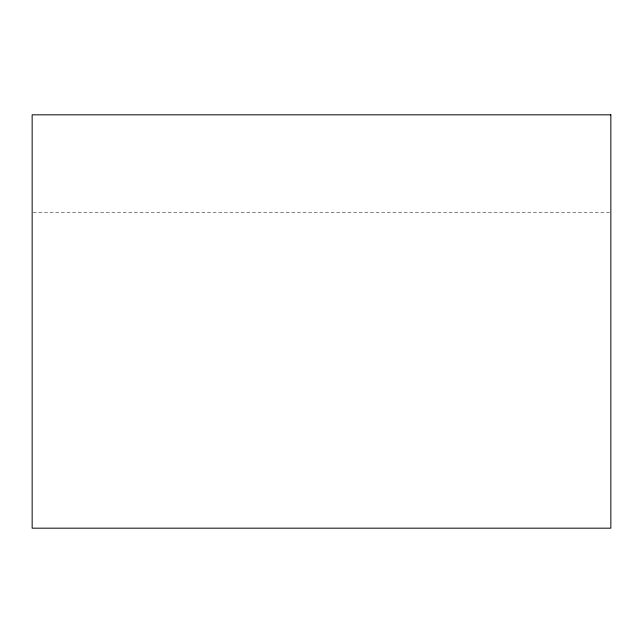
<?xml version="1.0" encoding="UTF-8"?>
<svg xmlns="http://www.w3.org/2000/svg" width="643" height="643" viewBox="0 0 643 643"><rect width="100%" height="100%" fill="white"/><g stroke="black" fill="none" stroke-linecap="round" stroke-linejoin="round"><path stroke-width="0.48" stroke-dasharray="3.21 2.41" d="M33.155 212.375L609.845 212.375"/><path stroke-width="0.96" d="M610.85 114.824L32.15 114.824L32.15 528.176L610.85 528.176L610.85 114.824"/></g></svg>
